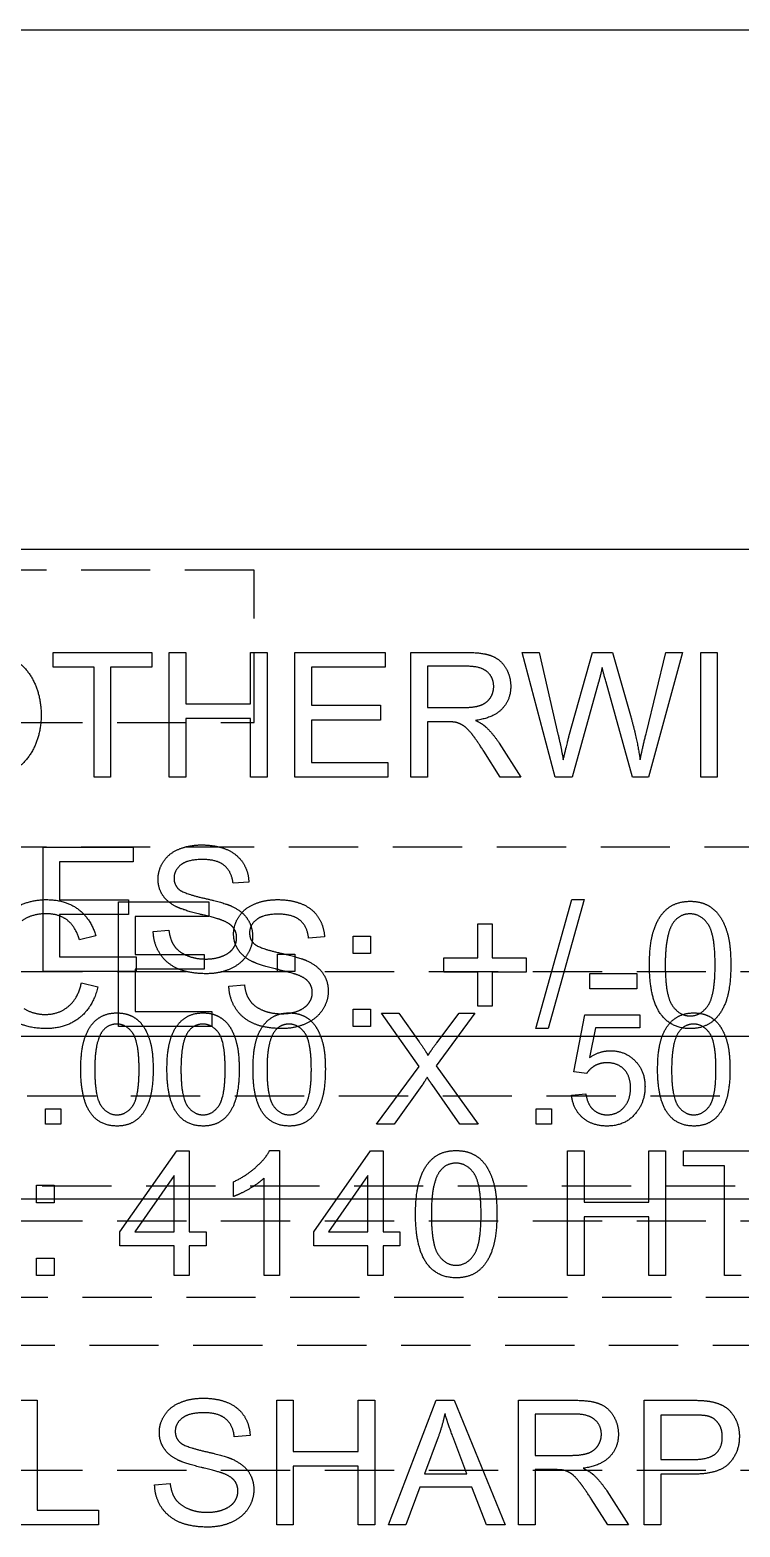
# Model space of a CAD drawing. Header units: millimetres. Extents: x 0 to 340, y 0 to 220.
# Drawn here: x 27.62 to 32.75, y 29.19 to 40 of the extents above; entities that cross this region are included whole.
import ezdxf

# ---------------------------------------------------------------- set-up
doc = ezdxf.new("R2010")
doc.units = ezdxf.units.MM
doc.linetypes.add('DASHED', pattern=[0.75, 0.5, -0.25])
doc.layers.get('0').update_dxf_attribs({"linetype": 'CONTINUOUS'})

msp = doc.modelspace()

# ---------------------------------------------------------------- linework, layer by layer
for p, q in [((17, 40), (83, 40)), ((20, 36.25), (80, 36.25)), ((27.788, 35.398), (27.788, 35.505)), ((27.788, 35.505), (28.501, 35.505)), ((28.501, 35.505), (28.501, 35.398)), ((28.627, 34.605), (28.627, 35.505)), ((28.627, 35.505), (28.746, 35.505)), ((28.746, 35.505), (28.746, 35.135)), ((29.214, 35.135), (29.214, 35.505)), ((29.214, 35.505), (29.333, 35.505)), ((29.333, 35.505), (29.333, 34.605)), ((29.533, 34.605), (29.533, 35.505)), ((29.533, 35.505), (30.184, 35.505)), ((30.184, 35.505), (30.184, 35.398)), ((30.371, 34.605), (30.371, 35.505)), ((30.371, 35.505), (30.771, 35.505)), ((31.412, 34.605), (31.173, 35.505)), ((31.173, 35.505), (31.295, 35.505)), ((31.295, 35.505), (31.432, 34.915)), ((31.511, 34.897), (31.682, 35.505)), ((31.682, 35.505), (31.826, 35.505)), ((31.826, 35.505), (31.955, 35.049)), ((32.07, 34.926), (32.211, 35.505)), ((32.33, 35.505), (32.084, 34.605)), ((32.211, 35.505), (32.33, 35.505)), ((32.462, 34.605), (32.462, 35.505)), ((32.462, 35.505), (32.581, 35.505)), ((32.581, 35.505), (32.581, 34.605)), ((28.084, 35.398), (27.788, 35.398)), ((28.084, 34.605), (28.084, 35.398)), ((28.501, 35.398), (28.203, 35.398)), ((28.203, 35.398), (28.203, 34.605)), ((30.184, 35.398), (29.653, 35.398)), ((29.653, 35.398), (29.653, 35.123)), ((30.775, 35.405), (30.491, 35.405)), ((30.491, 35.405), (30.491, 35.107)), ((31.725, 35.29), (31.534, 34.605)), ((31.969, 34.605), (31.779, 35.29)), ((28.746, 35.135), (29.214, 35.135)), ((29.214, 35.029), (28.746, 35.029)), ((28.746, 35.029), (28.746, 34.605)), ((29.214, 34.605), (29.214, 35.029)), ((29.653, 35.123), (30.15, 35.123)), ((30.15, 35.123), (30.15, 35.017)), ((30.491, 35.107), (30.747, 35.107)), ((30.15, 35.017), (29.653, 35.017)), ((29.653, 35.017), (29.653, 34.711)), ((30.629, 35.004), (30.491, 35.004)), ((30.491, 35.004), (30.491, 34.605)), ((31.008, 34.85), (31.165, 34.605)), ((29.653, 34.711), (30.205, 34.711)), ((30.205, 34.711), (30.205, 34.605)), ((31.015, 34.605), (30.896, 34.792)), ((28.203, 34.605), (28.084, 34.605)), ((28.746, 34.605), (28.627, 34.605)), ((29.333, 34.605), (29.214, 34.605)), ((30.205, 34.605), (29.533, 34.605)), ((30.491, 34.605), (30.371, 34.605)), ((31.165, 34.605), (31.015, 34.605)), ((31.534, 34.605), (31.412, 34.605)), ((32.084, 34.605), (31.969, 34.605)), ((32.581, 34.605), (32.462, 34.605)), ((27.716, 33.2), (27.716, 34.1)), ((27.716, 34.1), (28.366, 34.1)), ((28.366, 34.1), (28.366, 33.994)), ((28.366, 33.994), (27.835, 33.994)), ((27.835, 33.994), (27.835, 33.718)), ((29.201, 33.846), (29.087, 33.838)), ((27.835, 33.718), (28.333, 33.718)), ((28.261, 32.805), (28.261, 33.705)), ((28.261, 33.705), (28.912, 33.705)), ((28.333, 33.718), (28.333, 33.613)), ((28.912, 33.705), (28.912, 33.598)), ((31.272, 32.789), (31.533, 33.72)), ((31.621, 33.72), (31.361, 32.789)), ((31.533, 33.72), (31.621, 33.72)), ((28.333, 33.613), (27.835, 33.613)), ((27.835, 33.613), (27.835, 33.306)), ((28.912, 33.598), (28.381, 33.598)), ((28.381, 33.598), (28.381, 33.323)), ((30.853, 33.3), (30.853, 33.545)), ((30.853, 33.545), (30.957, 33.545)), ((30.957, 33.545), (30.957, 33.3)), ((28.097, 33.458), (27.98, 33.43)), ((28.511, 33.489), (28.624, 33.499)), ((29.747, 33.451), (29.632, 33.442)), ((29.953, 33.331), (29.953, 33.457)), ((29.953, 33.457), (30.079, 33.457)), ((30.079, 33.457), (30.079, 33.331)), ((27.835, 33.306), (28.387, 33.306)), ((28.381, 33.323), (28.878, 33.323)), ((28.387, 33.306), (28.387, 33.2)), ((28.878, 33.323), (28.878, 33.217)), ((29.408, 33.2), (29.408, 33.326)), ((29.408, 33.326), (29.533, 33.326)), ((29.533, 33.326), (29.533, 33.2)), ((30.079, 33.331), (29.953, 33.331)), ((30.608, 33.197), (30.608, 33.3)), ((30.608, 33.3), (30.853, 33.3)), ((30.957, 33.3), (31.202, 33.3)), ((31.202, 33.3), (31.202, 33.197)), ((28.387, 33.2), (27.716, 33.2)), ((28.878, 33.217), (28.381, 33.217)), ((28.381, 33.217), (28.381, 32.911)), ((29.533, 33.2), (29.408, 33.2)), ((30.853, 33.197), (30.608, 33.197)), ((30.853, 32.95), (30.853, 33.197)), ((31.202, 33.197), (30.957, 33.197)), ((30.957, 33.197), (30.957, 32.95)), ((27.993, 33.12), (28.112, 33.09)), ((29.057, 33.094), (29.169, 33.104)), ((31.661, 33.075), (31.661, 33.186)), ((31.661, 33.186), (32.001, 33.186)), ((32.001, 33.186), (32.001, 33.075)), ((32.001, 33.075), (31.661, 33.075)), ((28.381, 32.911), (28.933, 32.911)), ((28.933, 32.911), (28.933, 32.805)), ((29.953, 32.805), (29.953, 32.93)), ((29.953, 32.93), (30.079, 32.93)), ((30.079, 32.93), (30.079, 32.805)), ((30.431, 32.515), (30.158, 32.899)), ((30.158, 32.899), (30.284, 32.899)), ((30.284, 32.899), (30.43, 32.693)), ((30.833, 32.899), (30.552, 32.521)), ((30.557, 32.686), (30.718, 32.899)), ((30.718, 32.899), (30.833, 32.899)), ((30.957, 32.95), (30.853, 32.95)), ((31.547, 32.477), (31.625, 32.888)), ((31.625, 32.888), (32.023, 32.888)), ((32.023, 32.888), (32.023, 32.794)), ((28.933, 32.805), (28.261, 32.805)), ((30.079, 32.805), (29.953, 32.805)), ((31.361, 32.789), (31.272, 32.789)), ((31.703, 32.794), (31.66, 32.579)), ((32.023, 32.794), (31.703, 32.794)), ((25, 32.733), (35, 32.733)), ((30.122, 32.099), (30.431, 32.515)), ((30.552, 32.521), (30.855, 32.099)), ((31.639, 32.465), (31.547, 32.477)), ((30.45, 32.377), (30.249, 32.099)), ((30.724, 32.099), (30.523, 32.384)), ((31.53, 32.308), (31.633, 32.317)), ((27.733, 32.099), (27.733, 32.21)), ((27.733, 32.21), (27.845, 32.21)), ((27.845, 32.21), (27.845, 32.099)), ((31.274, 32.099), (31.274, 32.21)), ((31.274, 32.21), (31.386, 32.21)), ((31.386, 32.21), (31.386, 32.099)), ((27.845, 32.099), (27.733, 32.099)), ((30.249, 32.099), (30.122, 32.099)), ((30.855, 32.099), (30.724, 32.099)), ((31.386, 32.099), (31.274, 32.099)), ((28.27, 31.321), (28.681, 31.905)), ((28.681, 31.905), (28.771, 31.905)), ((28.771, 31.905), (28.771, 31.321)), ((29.351, 31.908), (29.422, 31.908)), ((29.422, 31.908), (29.422, 31.005)), ((29.669, 31.321), (30.079, 31.905)), ((30.079, 31.905), (30.17, 31.905)), ((30.17, 31.905), (30.17, 31.321)), ((31.501, 31.005), (31.501, 31.905)), ((31.501, 31.905), (31.62, 31.905)), ((31.62, 31.905), (31.62, 31.535)), ((32.088, 31.535), (32.088, 31.905)), ((32.088, 31.905), (32.207, 31.905)), ((32.207, 31.905), (32.207, 31.005)), ((32.338, 31.798), (32.338, 31.905)), ((32.338, 31.905), (33.051, 31.905)), ((32.634, 31.798), (32.338, 31.798)), ((32.634, 31.005), (32.634, 31.798)), ((28.661, 31.727), (28.379, 31.321)), ((28.661, 31.321), (28.661, 31.727)), ((29.09, 31.576), (29.09, 31.682)), ((29.311, 31.005), (29.311, 31.709)), ((30.059, 31.727), (29.777, 31.321)), ((30.059, 31.321), (30.059, 31.727)), ((27.669, 31.531), (27.669, 31.657)), ((27.669, 31.657), (27.795, 31.657)), ((27.795, 31.657), (27.795, 31.531)), ((20, 31.56), (65, 31.56)), ((27.795, 31.531), (27.669, 31.531)), ((31.62, 31.535), (32.088, 31.535)), ((32.088, 31.429), (31.62, 31.429)), ((31.62, 31.429), (31.62, 31.005)), ((32.088, 31.005), (32.088, 31.429)), ((28.27, 31.22), (28.27, 31.321)), ((28.379, 31.321), (28.661, 31.321)), ((28.771, 31.321), (28.893, 31.321)), ((28.893, 31.321), (28.893, 31.22)), ((29.669, 31.22), (29.669, 31.321)), ((29.777, 31.321), (30.059, 31.321)), ((30.17, 31.321), (30.291, 31.321)), ((30.291, 31.321), (30.291, 31.22)), ((28.661, 31.22), (28.27, 31.22)), ((28.661, 31.005), (28.661, 31.22)), ((28.893, 31.22), (28.771, 31.22)), ((28.771, 31.22), (28.771, 31.005)), ((30.059, 31.22), (29.669, 31.22)), ((30.059, 31.005), (30.059, 31.22)), ((30.291, 31.22), (30.17, 31.22)), ((30.17, 31.22), (30.17, 31.005)), ((27.669, 31.005), (27.669, 31.13)), ((27.669, 31.13), (27.795, 31.13)), ((27.795, 31.13), (27.795, 31.005)), ((27.795, 31.005), (27.669, 31.005)), ((28.771, 31.005), (28.661, 31.005)), ((29.422, 31.005), (29.311, 31.005)), ((30.17, 31.005), (30.059, 31.005)), ((31.62, 31.005), (31.501, 31.005)), ((32.207, 31.005), (32.088, 31.005)), ((32.753, 31.005), (32.634, 31.005)), ((27.554, 30.105), (27.673, 30.105)), ((27.673, 30.105), (27.673, 29.311)), ((29.403, 29.205), (29.403, 30.105)), ((29.403, 30.105), (29.522, 30.105)), ((29.522, 30.105), (29.522, 29.735)), ((29.99, 29.735), (29.99, 30.105)), ((29.99, 30.105), (30.109, 30.105)), ((30.109, 30.105), (30.109, 29.205)), ((30.209, 29.205), (30.554, 30.105)), ((30.554, 30.105), (30.683, 30.105)), ((30.683, 30.105), (31.051, 29.205)), ((31.148, 29.205), (31.148, 30.105)), ((31.148, 30.105), (31.547, 30.105)), ((32.054, 29.205), (32.054, 30.105)), ((32.054, 30.105), (32.394, 30.105)), ((31.552, 30.005), (31.267, 30.005)), ((31.267, 30.005), (31.267, 29.707)), ((32.404, 29.998), (32.173, 29.998)), ((32.173, 29.998), (32.173, 29.677)), ((29.21, 29.851), (29.096, 29.842)), ((30.567, 29.838), (30.468, 29.574)), ((29.522, 29.735), (29.99, 29.735)), ((30.774, 29.574), (30.68, 29.823)), ((29.99, 29.629), (29.522, 29.629)), ((29.522, 29.629), (29.522, 29.205)), ((29.99, 29.205), (29.99, 29.629)), ((31.267, 29.707), (31.523, 29.707)), ((32.173, 29.677), (32.406, 29.677)), ((30.468, 29.574), (30.774, 29.574)), ((31.405, 29.604), (31.267, 29.604)), ((31.267, 29.604), (31.267, 29.205)), ((32.404, 29.571), (32.173, 29.571)), ((32.173, 29.571), (32.173, 29.205)), ((28.521, 29.494), (28.633, 29.504)), ((30.434, 29.477), (30.335, 29.205)), ((30.81, 29.477), (30.434, 29.477)), ((30.915, 29.205), (30.81, 29.477)), ((31.785, 29.45), (31.941, 29.205)), ((27.673, 29.311), (28.117, 29.311)), ((28.117, 29.311), (28.117, 29.205)), ((31.791, 29.205), (31.672, 29.392)), ((28.117, 29.205), (27.554, 29.205)), ((29.522, 29.205), (29.403, 29.205)), ((30.109, 29.205), (29.99, 29.205)), ((30.335, 29.205), (30.209, 29.205)), ((31.051, 29.205), (30.915, 29.205)), ((31.267, 29.205), (31.148, 29.205)), ((31.941, 29.205), (31.791, 29.205)), ((32.173, 29.205), (32.054, 29.205))]:
    msp.add_line(p, q)
at = {"linetype": 'DASHED'}
for p, q in [((29.24, 36.1), (20, 36.1)), ((29.24, 35), (29.24, 36.1)), ((20, 35), (29.24, 35)), ((50.24, 34.1), (20, 34.1)), ((20, 33.2), (50.24, 33.2)), ((55.1, 32.3), (20, 32.3)), ((33.46, 31.65), (20.5, 31.65)), ((20, 31.4), (55.1, 31.4)), ((20.5, 30.85), (33.46, 30.85)), ((44.3, 30.5), (20, 30.5)), ((20, 29.6), (44.3, 29.6))]:
    msp.add_line(p, q, dxfattribs=at)
for points in [[(27.497, 35.461), (27.597, 35.402), (27.649, 35.295)], [(30.771, 35.505), (30.891, 35.505), (30.953, 35.48)], [(30.953, 35.48), (31.016, 35.456), (31.054, 35.395)], [(30.922, 35.364), (30.876, 35.405), (30.775, 35.405)], [(30.968, 35.259), (30.968, 35.323), (30.922, 35.364)], [(31.054, 35.395), (31.091, 35.333), (31.091, 35.259)], [(31.751, 35.396), (31.737, 35.334), (31.725, 35.29)], [(31.779, 35.29), (31.755, 35.376), (31.751, 35.396)], [(27.649, 35.295), (27.702, 35.188), (27.702, 35.053)], [(30.944, 35.178), (30.968, 35.215), (30.968, 35.259)], [(31.091, 35.259), (31.091, 35.163), (31.029, 35.098)], [(30.874, 35.124), (30.92, 35.141), (30.944, 35.178)], [(27.702, 35.053), (27.702, 34.917), (27.646, 34.808)], [(30.747, 35.107), (30.828, 35.107), (30.874, 35.124)], [(31.029, 35.098), (30.967, 35.032), (30.837, 35.014)], [(31.955, 35.049), (32.003, 34.88), (32.025, 34.73)], [(30.695, 35), (30.675, 35.004), (30.629, 35.004)], [(30.749, 34.976), (30.723, 34.993), (30.695, 35)], [(30.81, 34.916), (30.776, 34.959), (30.749, 34.976)], [(30.837, 35.014), (30.885, 34.991), (30.909, 34.969)], [(30.909, 34.969), (30.961, 34.921), (31.008, 34.85)], [(32.025, 34.73), (32.042, 34.816), (32.07, 34.926)], [(30.896, 34.792), (30.844, 34.873), (30.81, 34.916)], [(31.432, 34.915), (31.454, 34.822), (31.47, 34.73)], [(31.47, 34.73), (31.505, 34.875), (31.511, 34.897)], [(27.646, 34.808), (27.591, 34.7), (27.49, 34.645)], [(28.584, 33.995), (28.623, 34.054), (28.697, 34.085)], [(28.697, 34.085), (28.772, 34.115), (28.862, 34.115)], [(28.862, 34.115), (28.963, 34.115), (29.039, 34.083)], [(29.039, 34.083), (29.115, 34.051), (29.157, 33.988)], [(28.546, 33.867), (28.546, 33.935), (28.584, 33.995)], [(28.71, 33.971), (28.661, 33.931), (28.661, 33.875)], [(28.867, 34.01), (28.759, 34.01), (28.71, 33.971)], [(29.024, 33.967), (28.971, 34.01), (28.867, 34.01)], [(29.087, 33.838), (29.077, 33.923), (29.024, 33.967)], [(29.157, 33.988), (29.198, 33.926), (29.201, 33.846)], [(28.577, 33.755), (28.546, 33.805), (28.546, 33.867)], [(28.661, 33.875), (28.661, 33.827), (28.695, 33.795)], [(28.673, 33.671), (28.609, 33.705), (28.577, 33.755)], [(28.695, 33.795), (28.73, 33.764), (28.875, 33.731)], [(28.875, 33.731), (29.02, 33.698), (29.074, 33.674)], [(27.523, 33.666), (27.622, 33.72), (27.741, 33.72)], [(27.741, 33.72), (27.877, 33.72), (27.969, 33.651)], [(27.969, 33.651), (28.061, 33.582), (28.097, 33.458)], [(28.847, 33.615), (28.723, 33.645), (28.673, 33.671)], [(29.074, 33.674), (29.153, 33.638), (29.19, 33.582)], [(29.13, 33.599), (29.169, 33.659), (29.243, 33.689)], [(29.243, 33.689), (29.317, 33.72), (29.408, 33.72)], [(29.408, 33.72), (29.508, 33.72), (29.585, 33.688)], [(29.585, 33.688), (29.661, 33.656), (29.702, 33.593)], [(32.125, 33.505), (32.158, 33.603), (32.223, 33.656)], [(32.223, 33.656), (32.288, 33.708), (32.386, 33.708)], [(32.386, 33.708), (32.458, 33.708), (32.513, 33.679)], [(32.513, 33.679), (32.567, 33.65), (32.603, 33.595)], [(27.739, 33.618), (27.635, 33.618), (27.566, 33.568)], [(27.889, 33.573), (27.829, 33.618), (27.739, 33.618)], [(27.98, 33.43), (27.948, 33.528), (27.889, 33.573)], [(29.007, 33.571), (28.971, 33.586), (28.847, 33.615)], [(29.088, 33.518), (29.064, 33.55), (29.007, 33.571)], [(29.113, 33.444), (29.113, 33.487), (29.088, 33.518)], [(29.091, 33.472), (29.091, 33.54), (29.13, 33.599)], [(29.19, 33.582), (29.228, 33.527), (29.228, 33.454)], [(29.256, 33.575), (29.206, 33.536), (29.206, 33.48)], [(29.413, 33.615), (29.305, 33.615), (29.256, 33.575)], [(29.57, 33.571), (29.517, 33.615), (29.413, 33.615)], [(29.632, 33.442), (29.623, 33.528), (29.57, 33.571)], [(29.702, 33.593), (29.743, 33.53), (29.747, 33.451)], [(32.263, 33.552), (32.206, 33.47), (32.206, 33.248)], [(32.385, 33.617), (32.308, 33.617), (32.263, 33.552)], [(32.514, 33.544), (32.462, 33.617), (32.385, 33.617)], [(32.566, 33.248), (32.566, 33.471), (32.514, 33.544)], [(32.603, 33.595), (32.639, 33.54), (32.659, 33.461)], [(28.561, 33.327), (28.514, 33.399), (28.511, 33.489)], [(28.624, 33.499), (28.632, 33.431), (28.661, 33.388)], [(29.087, 33.367), (29.113, 33.403), (29.113, 33.444)], [(29.123, 33.36), (29.091, 33.41), (29.091, 33.472)], [(29.228, 33.454), (29.228, 33.382), (29.187, 33.319)], [(29.206, 33.48), (29.206, 33.431), (29.241, 33.4)], [(32.092, 33.248), (32.092, 33.408), (32.125, 33.505)], [(32.659, 33.461), (32.679, 33.382), (32.679, 33.248)], [(28.69, 33.22), (28.608, 33.256), (28.561, 33.327)], [(28.661, 33.388), (28.69, 33.345), (28.751, 33.318)], [(28.751, 33.318), (28.813, 33.291), (28.889, 33.291)], [(28.889, 33.291), (28.958, 33.291), (29.01, 33.312)], [(29.01, 33.312), (29.062, 33.332), (29.087, 33.367)], [(29.187, 33.319), (29.145, 33.255), (29.068, 33.22)], [(29.219, 33.276), (29.155, 33.31), (29.123, 33.36)], [(29.241, 33.4), (29.276, 33.369), (29.421, 33.336)], [(29.421, 33.336), (29.566, 33.303), (29.62, 33.279)], [(28.895, 33.185), (28.773, 33.185), (28.69, 33.22)], [(29.068, 33.22), (28.991, 33.185), (28.895, 33.185)], [(29.393, 33.22), (29.269, 33.25), (29.219, 33.276)], [(29.553, 33.176), (29.517, 33.19), (29.393, 33.22)], [(29.62, 33.279), (29.699, 33.242), (29.736, 33.187)], [(32.181, 32.883), (32.092, 32.995), (32.092, 33.248)], [(32.206, 33.248), (32.206, 33.027), (32.258, 32.954)], [(32.514, 32.954), (32.566, 33.027), (32.566, 33.248)], [(32.679, 33.248), (32.679, 33.09), (32.647, 32.993)], [(27.899, 32.949), (27.969, 33.007), (27.993, 33.12)], [(28.112, 33.09), (28.075, 32.943), (27.978, 32.866)], [(29.107, 32.932), (29.06, 33.004), (29.057, 33.094)], [(29.169, 33.104), (29.177, 33.036), (29.207, 32.993)], [(29.634, 33.123), (29.61, 33.155), (29.553, 33.176)], [(29.659, 33.049), (29.659, 33.091), (29.634, 33.123)], [(29.736, 33.187), (29.774, 33.131), (29.774, 33.059)], [(29.207, 32.993), (29.236, 32.95), (29.297, 32.923)], [(29.633, 32.972), (29.659, 33.007), (29.659, 33.049)], [(29.774, 33.059), (29.774, 32.987), (29.732, 32.923)], [(32.647, 32.993), (32.614, 32.895), (32.549, 32.842)], [(27.577, 32.934), (27.648, 32.891), (27.73, 32.891)], [(27.73, 32.891), (27.83, 32.891), (27.899, 32.949)], [(27.978, 32.866), (27.88, 32.789), (27.74, 32.789)], [(28.104, 32.855), (28.162, 32.902), (28.249, 32.902)], [(28.249, 32.902), (28.313, 32.902), (28.362, 32.876)], [(28.362, 32.876), (28.411, 32.85), (28.442, 32.801)], [(28.726, 32.855), (28.783, 32.902), (28.871, 32.902)], [(28.871, 32.902), (28.935, 32.902), (28.983, 32.876)], [(28.983, 32.876), (29.032, 32.85), (29.064, 32.801)], [(29.236, 32.825), (29.153, 32.861), (29.107, 32.932)], [(29.297, 32.923), (29.359, 32.896), (29.435, 32.896)], [(29.347, 32.855), (29.405, 32.902), (29.492, 32.902)], [(29.435, 32.896), (29.503, 32.896), (29.556, 32.916)], [(29.492, 32.902), (29.556, 32.902), (29.605, 32.876)], [(29.556, 32.916), (29.608, 32.937), (29.633, 32.972)], [(29.605, 32.876), (29.654, 32.85), (29.685, 32.801)], [(29.732, 32.923), (29.691, 32.86), (29.614, 32.825)], [(32.386, 32.789), (32.256, 32.789), (32.181, 32.883)], [(32.258, 32.954), (32.31, 32.88), (32.386, 32.88)], [(32.267, 32.855), (32.325, 32.902), (32.412, 32.902)], [(32.386, 32.88), (32.462, 32.88), (32.514, 32.954)], [(32.412, 32.902), (32.477, 32.902), (32.525, 32.876)], [(32.525, 32.876), (32.574, 32.85), (32.605, 32.801)], [(27.74, 32.789), (27.594, 32.789), (27.503, 32.849)], [(28.017, 32.721), (28.047, 32.808), (28.104, 32.855)], [(28.14, 32.763), (28.089, 32.69), (28.089, 32.493)], [(28.248, 32.821), (28.18, 32.821), (28.14, 32.763)], [(28.363, 32.756), (28.317, 32.821), (28.248, 32.821)], [(28.442, 32.801), (28.474, 32.752), (28.492, 32.682)], [(28.639, 32.721), (28.668, 32.808), (28.726, 32.855)], [(28.761, 32.763), (28.711, 32.69), (28.711, 32.493)], [(28.869, 32.821), (28.802, 32.821), (28.761, 32.763)], [(28.984, 32.756), (28.938, 32.821), (28.869, 32.821)], [(29.064, 32.801), (29.095, 32.752), (29.113, 32.682)], [(29.441, 32.789), (29.319, 32.789), (29.236, 32.825)], [(29.26, 32.721), (29.29, 32.808), (29.347, 32.855)], [(29.383, 32.763), (29.332, 32.69), (29.332, 32.493)], [(29.491, 32.821), (29.423, 32.821), (29.383, 32.763)], [(29.614, 32.825), (29.537, 32.789), (29.441, 32.789)], [(29.606, 32.756), (29.56, 32.821), (29.491, 32.821)], [(29.685, 32.801), (29.717, 32.752), (29.735, 32.682)], [(32.18, 32.721), (32.21, 32.808), (32.267, 32.855)], [(32.303, 32.763), (32.252, 32.69), (32.252, 32.493)], [(32.411, 32.821), (32.343, 32.821), (32.303, 32.763)], [(32.549, 32.842), (32.485, 32.789), (32.386, 32.789)], [(32.526, 32.756), (32.48, 32.821), (32.411, 32.821)], [(32.605, 32.801), (32.637, 32.752), (32.655, 32.682)], [(27.988, 32.493), (27.988, 32.635), (28.017, 32.721)], [(28.409, 32.493), (28.409, 32.691), (28.363, 32.756)], [(28.492, 32.682), (28.51, 32.612), (28.51, 32.493)], [(28.61, 32.493), (28.61, 32.635), (28.639, 32.721)], [(29.03, 32.493), (29.03, 32.691), (28.984, 32.756)], [(29.113, 32.682), (29.131, 32.612), (29.131, 32.493)], [(29.231, 32.493), (29.231, 32.635), (29.26, 32.721)], [(29.652, 32.493), (29.652, 32.691), (29.606, 32.756)], [(29.735, 32.682), (29.753, 32.612), (29.753, 32.493)], [(30.43, 32.693), (30.475, 32.63), (30.494, 32.595)], [(30.494, 32.595), (30.521, 32.639), (30.557, 32.686)], [(32.151, 32.493), (32.151, 32.635), (32.18, 32.721)], [(32.572, 32.493), (32.572, 32.691), (32.526, 32.756)], [(32.655, 32.682), (32.673, 32.612), (32.673, 32.493)], [(31.66, 32.579), (31.732, 32.629), (31.811, 32.629)], [(31.785, 32.542), (31.738, 32.542), (31.699, 32.521)], [(31.909, 32.494), (31.862, 32.542), (31.785, 32.542)], [(31.811, 32.629), (31.916, 32.629), (31.988, 32.556)], [(31.988, 32.556), (32.06, 32.484), (32.06, 32.37)], [(28.067, 32.168), (27.988, 32.268), (27.988, 32.493)], [(28.089, 32.493), (28.089, 32.296), (28.135, 32.231)], [(28.363, 32.231), (28.409, 32.297), (28.409, 32.493)], [(28.51, 32.493), (28.51, 32.352), (28.481, 32.266)], [(28.689, 32.168), (28.61, 32.268), (28.61, 32.493)], [(28.711, 32.493), (28.711, 32.296), (28.757, 32.231)], [(28.984, 32.231), (29.03, 32.297), (29.03, 32.493)], [(29.131, 32.493), (29.131, 32.352), (29.102, 32.266)], [(29.31, 32.168), (29.231, 32.268), (29.231, 32.493)], [(29.332, 32.493), (29.332, 32.296), (29.378, 32.231)], [(29.606, 32.231), (29.652, 32.297), (29.652, 32.493)], [(29.753, 32.493), (29.753, 32.352), (29.724, 32.266)], [(30.488, 32.437), (30.461, 32.394), (30.45, 32.377)], [(30.523, 32.384), (30.506, 32.409), (30.488, 32.437)], [(31.699, 32.521), (31.661, 32.499), (31.639, 32.465)], [(31.956, 32.361), (31.956, 32.445), (31.909, 32.494)], [(32.23, 32.168), (32.151, 32.268), (32.151, 32.493)], [(32.252, 32.493), (32.252, 32.296), (32.298, 32.231)], [(32.526, 32.231), (32.572, 32.297), (32.572, 32.493)], [(32.673, 32.493), (32.673, 32.352), (32.644, 32.266)], [(31.907, 32.219), (31.956, 32.273), (31.956, 32.361)], [(32.06, 32.37), (32.06, 32.261), (31.997, 32.182)], [(28.135, 32.231), (28.181, 32.166), (28.249, 32.166)], [(28.249, 32.166), (28.317, 32.166), (28.363, 32.231)], [(28.481, 32.266), (28.452, 32.179), (28.394, 32.132)], [(28.757, 32.231), (28.803, 32.166), (28.871, 32.166)], [(28.871, 32.166), (28.938, 32.166), (28.984, 32.231)], [(29.102, 32.266), (29.074, 32.179), (29.016, 32.132)], [(29.378, 32.231), (29.424, 32.166), (29.492, 32.166)], [(29.492, 32.166), (29.56, 32.166), (29.606, 32.231)], [(29.724, 32.266), (29.695, 32.179), (29.638, 32.132)], [(31.609, 32.146), (31.54, 32.207), (31.53, 32.308)], [(31.633, 32.317), (31.644, 32.242), (31.686, 32.204)], [(31.787, 32.166), (31.858, 32.166), (31.907, 32.219)], [(32.298, 32.231), (32.344, 32.166), (32.412, 32.166)], [(32.412, 32.166), (32.48, 32.166), (32.526, 32.231)], [(32.644, 32.266), (32.615, 32.179), (32.558, 32.132)], [(28.249, 32.085), (28.133, 32.085), (28.067, 32.168)], [(28.394, 32.132), (28.337, 32.085), (28.249, 32.085)], [(28.871, 32.085), (28.755, 32.085), (28.689, 32.168)], [(29.016, 32.132), (28.958, 32.085), (28.871, 32.085)], [(29.492, 32.085), (29.376, 32.085), (29.31, 32.168)], [(29.638, 32.132), (29.58, 32.085), (29.492, 32.085)], [(31.787, 32.085), (31.678, 32.085), (31.609, 32.146)], [(31.686, 32.204), (31.728, 32.166), (31.787, 32.166)], [(31.997, 32.182), (31.92, 32.085), (31.787, 32.085)], [(32.412, 32.085), (32.296, 32.085), (32.23, 32.168)], [(32.558, 32.132), (32.5, 32.085), (32.412, 32.085)], [(29.252, 31.788), (29.322, 31.85), (29.351, 31.908)], [(30.534, 31.856), (30.599, 31.908), (30.697, 31.908)], [(30.697, 31.908), (30.77, 31.908), (30.825, 31.879)], [(29.09, 31.682), (29.183, 31.726), (29.252, 31.788)], [(30.437, 31.705), (30.47, 31.803), (30.534, 31.856)], [(30.696, 31.817), (30.62, 31.817), (30.575, 31.752)], [(30.825, 31.744), (30.774, 31.817), (30.696, 31.817)], [(30.825, 31.879), (30.879, 31.85), (30.915, 31.795)], [(30.915, 31.795), (30.95, 31.74), (30.971, 31.661)], [(29.311, 31.709), (29.271, 31.671), (29.207, 31.633)], [(30.404, 31.448), (30.404, 31.608), (30.437, 31.705)], [(30.575, 31.752), (30.518, 31.67), (30.518, 31.448)], [(30.877, 31.448), (30.877, 31.671), (30.825, 31.744)], [(29.207, 31.633), (29.142, 31.595), (29.09, 31.576)], [(30.971, 31.661), (30.991, 31.582), (30.991, 31.448)], [(30.493, 31.083), (30.404, 31.195), (30.404, 31.448)], [(30.518, 31.448), (30.518, 31.227), (30.569, 31.154)], [(30.825, 31.154), (30.877, 31.227), (30.877, 31.448)], [(30.991, 31.448), (30.991, 31.29), (30.958, 31.193)], [(30.569, 31.154), (30.621, 31.08), (30.697, 31.08)], [(30.697, 31.08), (30.774, 31.08), (30.825, 31.154)], [(30.958, 31.193), (30.926, 31.095), (30.861, 31.042)], [(30.697, 30.989), (30.567, 30.989), (30.493, 31.083)], [(30.861, 31.042), (30.796, 30.989), (30.697, 30.989)], [(28.594, 29.999), (28.632, 30.059), (28.707, 30.089)], [(28.707, 30.089), (28.781, 30.12), (28.872, 30.12)], [(28.872, 30.12), (28.972, 30.12), (29.048, 30.088)], [(29.048, 30.088), (29.125, 30.056), (29.166, 29.993)], [(31.547, 30.105), (31.667, 30.105), (31.73, 30.08)], [(31.73, 30.08), (31.793, 30.056), (31.83, 29.995)], [(32.394, 30.105), (32.483, 30.105), (32.531, 30.096)], [(32.531, 30.096), (32.597, 30.085), (32.642, 30.054)], [(32.642, 30.054), (32.687, 30.023), (32.714, 29.967)], [(28.555, 29.872), (28.555, 29.94), (28.594, 29.999)], [(28.719, 29.975), (28.67, 29.936), (28.67, 29.88)], [(28.877, 30.015), (28.769, 30.015), (28.719, 29.975)], [(29.033, 29.971), (28.98, 30.015), (28.877, 30.015)], [(29.096, 29.842), (29.087, 29.928), (29.033, 29.971)], [(29.166, 29.993), (29.207, 29.93), (29.21, 29.851)], [(30.616, 30.01), (30.599, 29.924), (30.567, 29.838)], [(30.68, 29.823), (30.637, 29.937), (30.616, 30.01)], [(31.698, 29.964), (31.652, 30.005), (31.552, 30.005)], [(31.745, 29.859), (31.745, 29.923), (31.698, 29.964)], [(31.83, 29.995), (31.868, 29.933), (31.868, 29.859)], [(32.515, 29.99), (32.485, 29.998), (32.404, 29.998)], [(32.59, 29.937), (32.561, 29.978), (32.515, 29.99)], [(32.714, 29.967), (32.741, 29.911), (32.741, 29.844)], [(28.587, 29.76), (28.555, 29.81), (28.555, 29.872)], [(28.67, 29.88), (28.67, 29.831), (28.705, 29.8)], [(31.721, 29.778), (31.745, 29.815), (31.745, 29.859)], [(31.868, 29.859), (31.868, 29.763), (31.806, 29.698)], [(32.57, 29.72), (32.618, 29.763), (32.618, 29.841)], [(32.618, 29.841), (32.618, 29.897), (32.59, 29.937)], [(32.741, 29.844), (32.741, 29.73), (32.668, 29.65)], [(28.683, 29.676), (28.618, 29.71), (28.587, 29.76)], [(28.705, 29.8), (28.739, 29.769), (28.884, 29.736)], [(28.884, 29.736), (29.029, 29.703), (29.083, 29.679)], [(31.651, 29.724), (31.697, 29.741), (31.721, 29.778)], [(28.856, 29.62), (28.732, 29.65), (28.683, 29.676)], [(29.083, 29.679), (29.162, 29.642), (29.2, 29.587)], [(31.523, 29.707), (31.605, 29.707), (31.651, 29.724)], [(31.806, 29.698), (31.744, 29.632), (31.614, 29.614)], [(32.668, 29.65), (32.595, 29.571), (32.404, 29.571)], [(32.406, 29.677), (32.521, 29.677), (32.57, 29.72)], [(29.017, 29.576), (28.98, 29.59), (28.856, 29.62)], [(29.098, 29.523), (29.073, 29.555), (29.017, 29.576)], [(29.122, 29.449), (29.122, 29.491), (29.098, 29.523)], [(29.2, 29.587), (29.237, 29.531), (29.237, 29.459)], [(31.472, 29.6), (31.451, 29.604), (31.405, 29.604)], [(31.526, 29.576), (31.499, 29.593), (31.472, 29.6)], [(31.586, 29.516), (31.553, 29.559), (31.526, 29.576)], [(31.672, 29.392), (31.62, 29.473), (31.586, 29.516)], [(31.614, 29.614), (31.661, 29.591), (31.686, 29.569)], [(31.686, 29.569), (31.738, 29.521), (31.785, 29.45)], [(28.57, 29.332), (28.523, 29.404), (28.521, 29.494)], [(28.633, 29.504), (28.641, 29.436), (28.67, 29.393)], [(29.097, 29.372), (29.122, 29.407), (29.122, 29.449)], [(29.237, 29.459), (29.237, 29.387), (29.196, 29.323)], [(28.699, 29.225), (28.617, 29.261), (28.57, 29.332)], [(28.67, 29.393), (28.699, 29.35), (28.761, 29.323)], [(28.761, 29.323), (28.822, 29.296), (28.899, 29.296)], [(28.899, 29.296), (28.967, 29.296), (29.019, 29.316)], [(29.019, 29.316), (29.071, 29.337), (29.097, 29.372)], [(29.196, 29.323), (29.155, 29.26), (29.078, 29.225)], [(28.904, 29.189), (28.782, 29.189), (28.699, 29.225)], [(29.078, 29.225), (29.001, 29.189), (28.904, 29.189)]]:
    msp.add_open_spline(points, degree=2)

doc.saveas('drawing.dxf')
